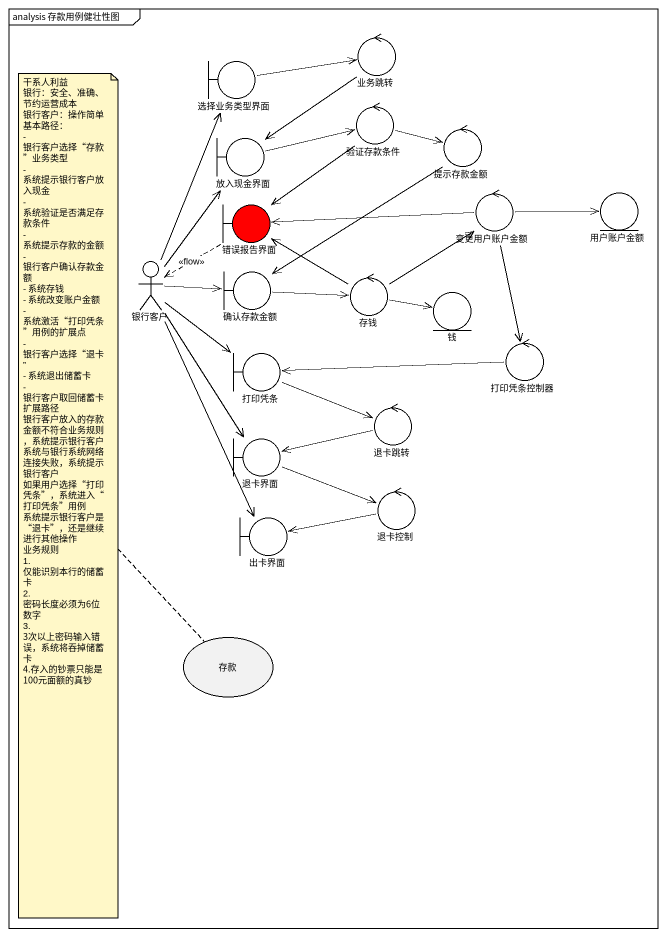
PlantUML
@startuml
mainframe analysis 存款用例健壮性图
control 业务跳转
boundary 选择业务类型界面
control 验证存款条件
boundary 放入现金界面
control 提示存款金额
control 变更用户账户金额
entity 用户账户金额
boundary 错误报告界面 #FF0000
actor 银行客户
boundary 确认存款金额
control 存钱
entity 钱
control 打印凭条控制器
boundary 打印凭条
control 退卡跳转
boundary 退卡界面
control 退卡控制
boundary 出卡界面
usecase 存款
业务跳转 --> 放入现金界面
选择业务类型界面 -right-> 业务跳转
验证存款条件 -right-> 提示存款金额
验证存款条件 --> 错误报告界面
放入现金界面 -right-> 验证存款条件
提示存款金额 --> 确认存款金额
变更用户账户金额 -right-> 用户账户金额
变更用户账户金额 -left-> 错误报告界面
变更用户账户金额 --> 打印凭条控制器
错误报告界面 ..> 银行客户 : <<flow>>
银行客户 -up-> 选择业务类型界面
银行客户 -up-> 放入现金界面
银行客户 -right-> 确认存款金额
银行客户 --> 打印凭条
银行客户 --> 退卡界面
银行客户 --> 出卡界面
确认存款金额 -right-> 存钱
存钱 -up-> 变更用户账户金额
存钱 -up-> 错误报告界面
存钱 -right-> 钱
打印凭条控制器 -left-> 打印凭条
打印凭条 -right-> 退卡跳转
退卡跳转 -left-> 退卡界面
退卡界面 -right-> 退卡控制
退卡控制 -left-> 出卡界面
note top of 存款
  干系人利益
  银行：安全、准确、节约运营成本
  银行客户：操作简单
  基本路径：
  - 银行客户选择“存款”业务类型
  - 系统提示银行客户放入现金
  - 系统验证是否满足存款条件
  - 系统提示存款的金额
  - 银行客户确认存款金额
  - 系统存钱
  - 系统改变账户金额
  - 系统激活“打印凭条”用例的扩展点
  - 银行客户选择“退卡”
  - 系统退出储蓄卡
  - 银行客户取回储蓄卡
  扩展路径
  银行客户放入的存款金额不符合业务规则，系统提示银行客户
  系统与银行系统网络连接失败，系统提示银行客户
  如果用户选择“打印凭条”，系统进入“打印凭条”用例
  系统提示银行客户是“退卡”，还是继续进行其他操作
  业务规则
  1. 仅能识别本行的储蓄卡
  2. 密码长度必须为6位数字
  3. 3次以上密码输入错误，系统将吞掉储蓄卡
  4.存入的钞票只能是100元面额的真钞
end note
@enduml
